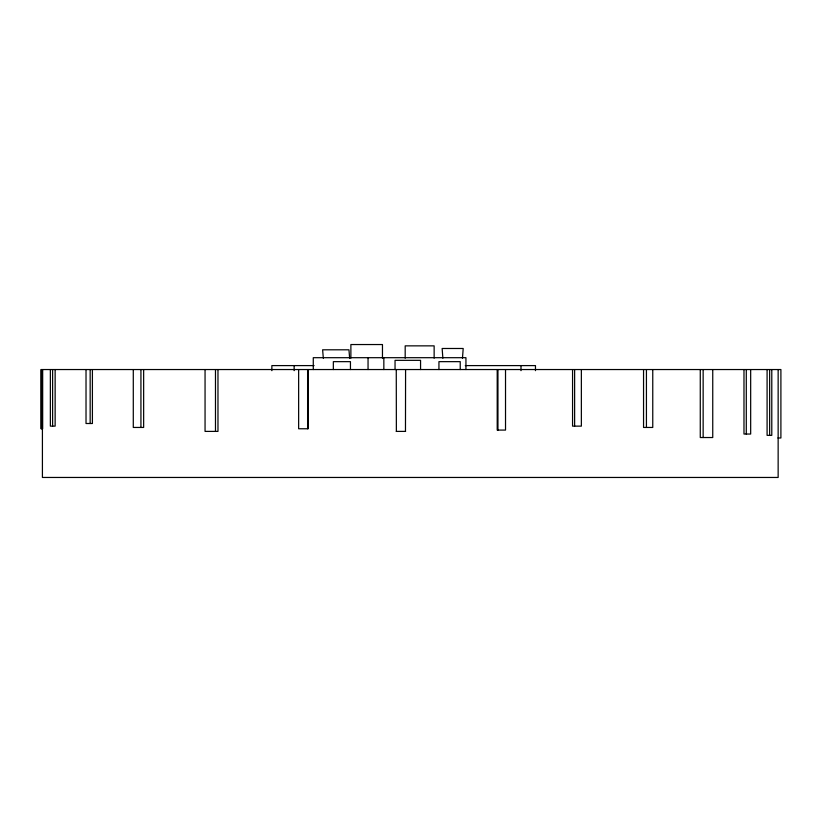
<?xml version="1.0" encoding="UTF-8"?>
<svg xmlns="http://www.w3.org/2000/svg" width="822" height="822" viewBox="0 0 822 822"><rect width="100%" height="100%" fill="white"/><g stroke="black" fill="none" stroke-linecap="round" stroke-linejoin="round"><path stroke-width="1.23" d="M462.467 358.258L463.197 348.487L442.144 348.487L442.873 358.258M314.076 365.595L271.866 365.595L271.866 370.66M465.283 365.595L535.471 365.595L535.471 370.66M396.266 431.396L405.585 431.396M777.941 437.982L780.9 437.982L780.9 369.54L41.1 369.54L41.1 428.765L42.641 428.765L42.641 369.54M349.658 358.31L348.949 349.802L322.625 349.802L323.334 358.31M778.146 369.54L778.146 477.459L42.415 477.459L42.415 369.54M771.786 369.54L771.786 435.352L767.09 435.352L767.09 369.54M769.649 369.54L769.649 435.352M750.671 369.54L750.671 434.037L743.982 434.037L743.982 369.54M746.294 369.54L746.294 434.037M712.746 369.54L712.746 437.53L700.272 437.53L700.272 369.54M703.149 369.54L703.149 437.53M652.76 369.54L652.76 427.45L643.554 427.45L643.554 369.54M646.431 369.54L646.431 427.45M581.36 369.54L581.36 426.135L572.564 426.135L572.564 369.54M574.629 369.54L574.629 426.135M521.004 365.595L521.004 370.66M505.52 369.54L505.52 430.081L497.207 430.081L497.207 369.54M497.957 369.54L497.957 430.081M465.94 369.54L465.94 357.693L313.274 357.693L313.274 369.54M460.228 369.54L460.228 361.649L438.938 361.649L438.938 369.54M434.139 358.197L434.139 345.857L405.184 345.857L405.184 358.197M420.566 369.54L420.566 360.334L395.043 360.334L395.043 369.54M405.585 369.54L405.472 431.396M396.266 369.54L396.368 431.396M383.843 357.693L383.843 369.54M382.466 358.166L382.466 344.541L350.881 344.541L350.881 358.166M368.05 357.693L368.05 369.54M350.449 369.54L350.449 361.649L333.342 361.649L333.342 369.54M308.209 369.54L308.209 428.765L298.643 428.765L298.643 369.54M307.603 369.54L307.603 428.765M294.142 365.595L294.142 370.66M217.974 369.54L217.974 431.396L205.058 431.396L205.058 369.54M215.477 369.54L215.477 431.396M143.645 369.54L143.645 427.45L133.287 427.45L133.287 369.54M140.932 369.54L140.932 427.45M92.403 369.54L92.403 423.505L86.022 423.505L86.022 369.54M90.163 369.54L90.163 423.505M55.136 369.54L55.136 426.135L50.358 426.135L50.358 369.54M52.608 369.54L52.608 426.135M41.326 369.54L41.326 428.765"/></g></svg>
